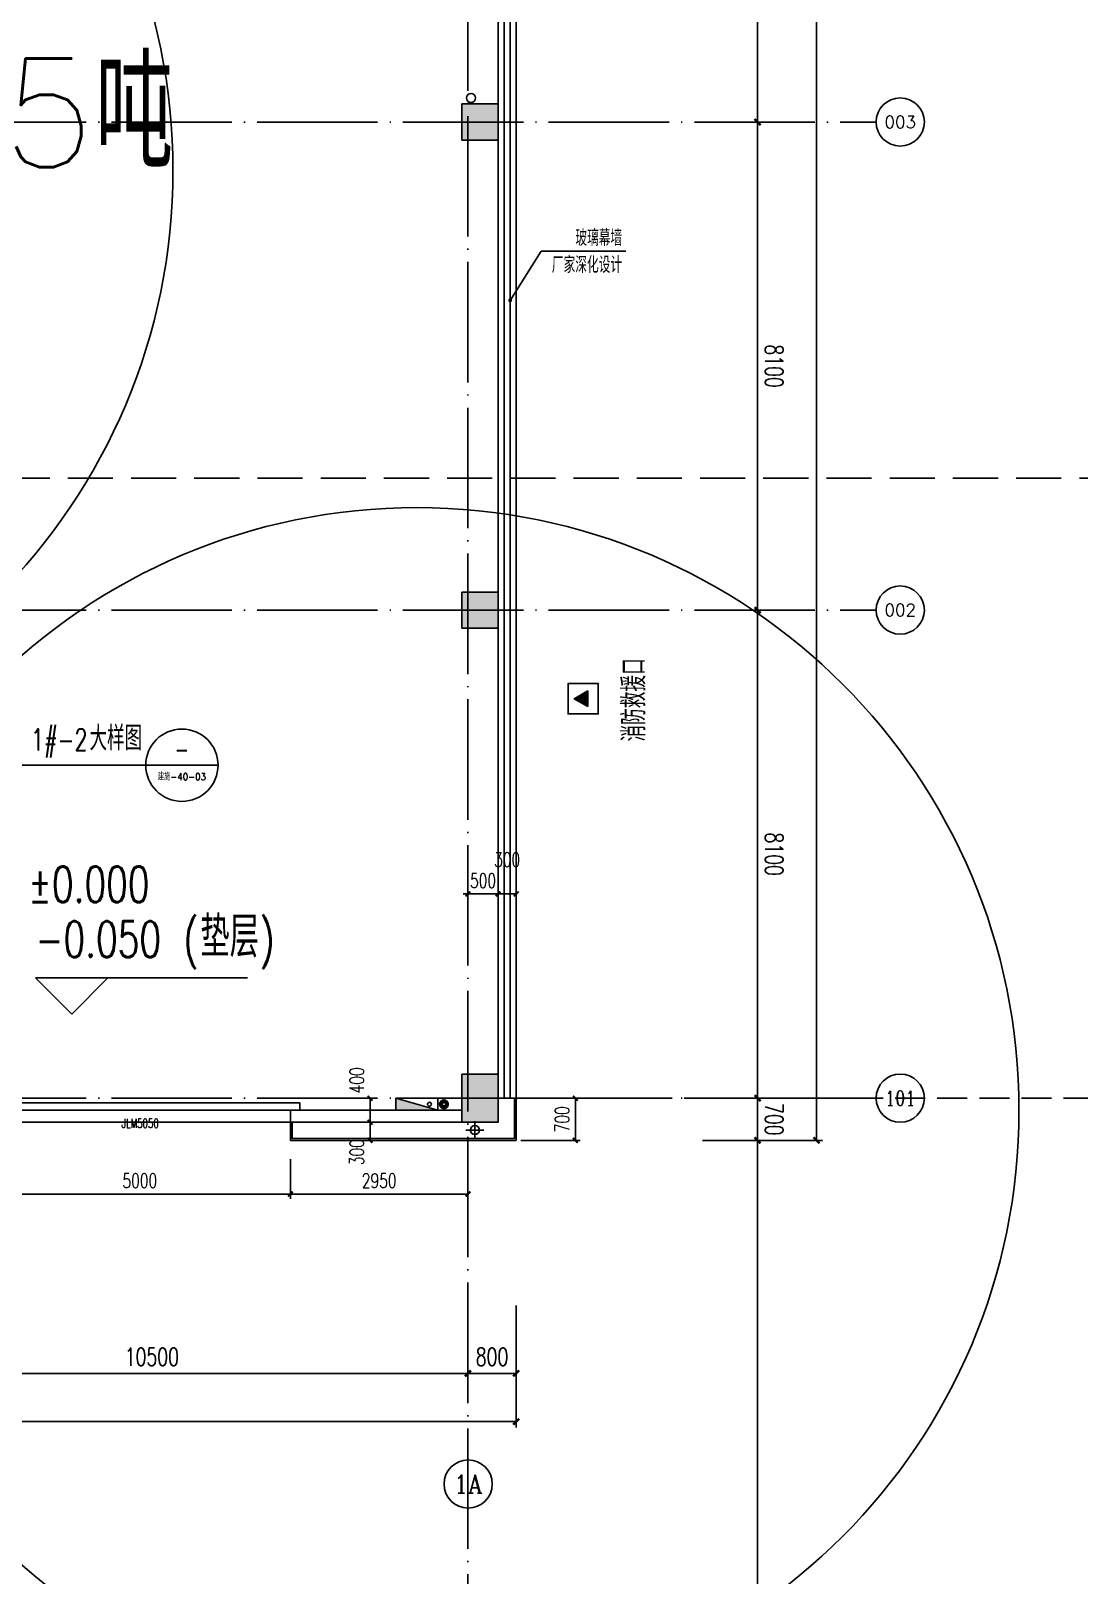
# Model space of a CAD drawing. Extents: x -1313754 to 847533, y 489853 to 941203.
# Drawn here: x -136114 to -118704, y 733905 to 759533 of the extents above; entities that cross this region are included whole.
import ezdxf
from ezdxf.enums import TextEntityAlignment as Align

# ---------------------------------------------------------------- set-up
doc = ezdxf.new("R2010")
doc.units = 0
doc.header["$LTSCALE"] = 1000
doc.header["$MEASUREMENT"] = 0
for name, pattern in [('10平面$0$DASH', [0.35, 0.25, -0.1]), ('DASH', [0.35, 0.25, -0.1]), ('DOTE', [2.42, 2, -0.2, 0.02, -0.2])]:
    doc.linetypes.add(name, pattern=pattern)
doc.layers.get('Defpoints').update_dxf_attribs({"color": 210})
for name, color, linetype in [('10平面$0$WINDOW', 4, 'Continuous'), ('10平面$0$WINDOW_TEXT', 7, 'Continuous'), ('99平面图例外参|99平面图例外参|99平面图例外参|A-STAIR', 150, 'Continuous'), ('A-AXIS-D', 1, 'Continuous'), ('A-AXIS-DOTE', 14, 'DOTE'), ('A-AXIS-DP', 126, 'Continuous'), ('A-AXIS-SYMB', 3, 'Continuous'), ('A-CURTAIN', 134, 'Continuous'), ('A-DRAIN', 142, 'Continuous'), ('A-LIN-V', 9, 'Continuous'), ('A-TEXT', 61, 'Continuous'), ('A-WINDOW', 140, 'Continuous'), ('AS-COLN', 6, 'Continuous'), ('AS-WALL', 40, 'Continuous'), ('AS-结构边线层', 200, 'Continuous'), ('CURTWALL', 4, 'Continuous'), ('DIM_SYMB', 3, 'Continuous'), ('PUB_HATCH', 8, 'Continuous'), ('PUB_TEXT', 7, 'Continuous'), ('RP-N2-01$0$$0$A-WIND-J', 1, 'Continuous'), ('RP-N2-01$0$A-WIND-J', 3, 'Continuous'), ('SB_ZF消火栓', 10, 'Continuous'), ('建-标高', 3, 'Continuous')]:
    doc.layers.add(name, color=color, linetype=linetype)
doc.layers.add('A-加建区域', color=47, linetype='Continuous', plot=False)
doc.layers.add('LG-ZF消防', color=1, linetype='Continuous', lineweight=60)
doc.styles.add('10平面$0$_TCH_WINDOW', font='SIMPLEX', dxfattribs={"height": 3.5, "bigfont": 'GBCBIG'})
doc.styles.add('_TCH_AXIS', font='COMPLEX', dxfattribs={"bigfont": 'GBCBIG'})
doc.styles.add('_TCH_DIM', font='SIMPLEX', dxfattribs={"bigfont": 'GBCBIG'})
doc.styles.add('_TCH_DIM_T3', font='SIMPLEX', dxfattribs={"width": 0.705882, "bigfont": 'GBCBIG'})
doc.styles.add('A-DIM_T3', font='SIMPLEX', dxfattribs={"width": 0.705882, "bigfont": 'GBCBIG'})
doc.styles.add('A-STANDARD', font='SIMPLEX', dxfattribs={"bigfont": 'GBCBIG'})
doc.dimstyles.new('_TCH_ARCH&&100', dxfattribs={"dimtxt": 297.5, "dimasz": 100, "dimexe": 100, "dimexo": 100, "dimgap": 126.25, "dimtad": 1, "dimdec": 0, "dimzin": 0, "dimdsep": 46, "dimtxsty": '_TCH_DIM_T3', "dimblk": 'ARCHTICK', "dimcen": 0.09, "dimclrt": 7, "dimazin": 2, "dimtfac": 1, "dimtdec": 0, "dimtix": 1, "dimtmove": 2, "dimatfit": 3, "dimfxl": 0, "dimtolj": 1, "dimtzin": 0, "dimarcsym": 0})
doc.dimstyles.new('_TCH_ARCH&&80', dxfattribs={"dimtxt": 238, "dimasz": 80, "dimexe": 80, "dimexo": 80, "dimgap": 101, "dimtad": 1, "dimdec": 0, "dimzin": 0, "dimdsep": 46, "dimtxsty": '_TCH_DIM_T3', "dimblk": 'ARCHTICK', "dimcen": 0.09, "dimclrt": 7, "dimazin": 2, "dimtfac": 1, "dimtdec": 0, "dimtix": 1, "dimtmove": 2, "dimatfit": 3, "dimfxl": 0, "dimtolj": 1, "dimtzin": 0, "dimarcsym": 0})
doc.dimstyles.new('A-DIM&&100', dxfattribs={"dimtxt": 297.5, "dimasz": 100, "dimexe": 100, "dimexo": 100, "dimgap": 126.25, "dimtad": 1, "dimdec": 0, "dimzin": 0, "dimdsep": 46, "dimtxsty": 'A-DIM_T3', "dimblk": 'ARCHTICK', "dimcen": 0.09, "dimclrt": 7, "dimazin": 2, "dimtfac": 1, "dimtdec": 0, "dimtix": 1, "dimtmove": 2, "dimatfit": 3, "dimfxl": 0, "dimtolj": 1, "dimtzin": 0, "dimarcsym": 0})

# ---------------------------------------------------------------- blocks, each defined once
blk = doc.blocks.new('_ArchTick')
at = {"color": 0, "linetype": 'ByBlock', "const_width": 0.4}
blk.add_lwpolyline([(-0.5, -0.5), (0.5, 0.5)], dxfattribs=at)
blk = doc.blocks.new('*D1313')
at = {"layer": 'A-AXIS-D', "color": 0, "lineweight": -2}
for p, q in [((95776, -38700), (96792, -38700)), ((96692, -38700), (96692, -46800)), ((95776, -46800), (96792, -46800))]:
    blk.add_line(p, q, dxfattribs=at)
at = {"layer": 'Defpoints', "color": 0}
for p in [(95676, -38700), (95676, -46800), (96692, -46800)]:
    blk.add_point(p, dxfattribs=at)
at = {"layer": 'A-AXIS-D', "color": 0, "lineweight": -2, "xscale": 100, "yscale": 100, "zscale": 100}
for p, rotation in [((96692, -38700), 90), ((96692, -46800), 270)]:
    blk.add_blockref('_ArchTick', p, dxfattribs=dict(at, rotation=rotation))
at = {"layer": 'A-AXIS-D', "color": 7, "insert": (96967, -42750), "char_height": 297.5, "attachment_point": 5, "rotation": 270, "style": 'A-DIM_T3'}
blk.add_mtext('\\A1;8100', dxfattribs=at)
blk = doc.blocks.new('*D1314')
at = {"layer": 'A-AXIS-D', "color": 0, "lineweight": -2}
for p, q in [((95776, -46800), (96792, -46800)), ((96692, -46800), (96692, -54900)), ((95776, -54900), (96792, -54900))]:
    blk.add_line(p, q, dxfattribs=at)
at = {"layer": 'Defpoints', "color": 0}
for p in [(95676, -46800), (95676, -54900), (96692, -54900)]:
    blk.add_point(p, dxfattribs=at)
at = {"layer": 'A-AXIS-D', "color": 0, "lineweight": -2, "xscale": 100, "yscale": 100, "zscale": 100}
for p, rotation in [((96692, -46800), 90), ((96692, -54900), 270)]:
    blk.add_blockref('_ArchTick', p, dxfattribs=dict(at, rotation=rotation))
at = {"layer": 'A-AXIS-D', "color": 7, "insert": (96967, -50850), "char_height": 297.5, "attachment_point": 5, "rotation": 270, "style": 'A-DIM_T3'}
blk.add_mtext('\\A1;8100', dxfattribs=at)
blk = doc.blocks.new('*D1315')
at = {"layer": 'A-AXIS-D', "color": 0, "lineweight": -2}
for p, q in [((95776, -54900), (96792, -54900)), ((96692, -54900), (96692, -63000)), ((95776, -63000), (96792, -63000))]:
    blk.add_line(p, q, dxfattribs=at)
at = {"layer": 'Defpoints', "color": 0}
for p in [(95676, -54900), (95676, -63000), (96692, -63000)]:
    blk.add_point(p, dxfattribs=at)
at = {"layer": 'A-AXIS-D', "color": 0, "lineweight": -2, "xscale": 100, "yscale": 100, "zscale": 100}
for p, rotation in [((96692, -54900), 90), ((96692, -63000), 270)]:
    blk.add_blockref('_ArchTick', p, dxfattribs=dict(at, rotation=rotation))
at = {"layer": 'A-AXIS-D', "color": 7, "insert": (96967, -58950), "char_height": 297.5, "attachment_point": 5, "rotation": 270, "style": 'A-DIM_T3'}
blk.add_mtext('\\A1;8100', dxfattribs=at)
blk = doc.blocks.new('*D1316')
at = {"layer": 'A-AXIS-D', "color": 0, "lineweight": -2}
for p, q in [((95776, -63000), (96792, -63000)), ((96692, -63000), (96692, -63700)), ((95776, -63700), (96792, -63700))]:
    blk.add_line(p, q, dxfattribs=at)
at = {"layer": 'Defpoints', "color": 0}
for p in [(95676, -63000), (95676, -63700), (96692, -63700)]:
    blk.add_point(p, dxfattribs=at)
at = {"layer": 'A-AXIS-D', "color": 0, "lineweight": -2, "xscale": 100, "yscale": 100, "zscale": 100}
for p, rotation in [((96692, -63000), 90), ((96692, -63700), 270)]:
    blk.add_blockref('_ArchTick', p, dxfattribs=dict(at, rotation=rotation))
at = {"layer": 'A-AXIS-D', "color": 7, "insert": (96967, -63350), "char_height": 297.5, "attachment_point": 5, "rotation": 270, "style": 'A-DIM_T3'}
blk.add_mtext('\\A1;700', dxfattribs=at)
blk = doc.blocks.new('*D1317')
at = {"layer": 'A-AXIS-D', "color": 0, "lineweight": -2}
for p, q in [((95776, -63700), (96792, -63700)), ((96692, -63700), (96692, -81600)), ((95776, -81600), (96792, -81600))]:
    blk.add_line(p, q, dxfattribs=at)
at = {"layer": 'Defpoints', "color": 0}
for p in [(95676, -63700), (95676, -81600), (96692, -81600)]:
    blk.add_point(p, dxfattribs=at)
at = {"layer": 'A-AXIS-D', "color": 0, "lineweight": -2, "xscale": 100, "yscale": 100, "zscale": 100}
for p, rotation in [((96692, -63700), 90), ((96692, -81600), 270)]:
    blk.add_blockref('_ArchTick', p, dxfattribs=dict(at, rotation=rotation))
at = {"layer": 'A-AXIS-D', "color": 7, "insert": (96967, -72650), "char_height": 297.5, "attachment_point": 5, "rotation": 270, "style": 'A-DIM_T3'}
blk.add_mtext('\\A1;17900', dxfattribs=at)
blk = doc.blocks.new('*D1367')
at = {"layer": 'A-AXIS-D', "color": 0, "lineweight": -2}
for p, q in [((95876, 27700), (97772, 27700)), ((97672, 27700), (97672, -63700)), ((95876, -63700), (97772, -63700))]:
    blk.add_line(p, q, dxfattribs=at)
at = {"layer": 'Defpoints', "color": 0}
for p in [(95776, 27700), (95776, -63700), (97672, -63700)]:
    blk.add_point(p, dxfattribs=at)
at = {"layer": 'A-AXIS-D', "color": 0, "lineweight": -2, "xscale": 100, "yscale": 100, "zscale": 100}
for p, rotation in [((97672, 27700), 90), ((97672, -63700), 270)]:
    blk.add_blockref('_ArchTick', p, dxfattribs=dict(at, rotation=rotation))
at = {"layer": 'A-AXIS-D', "color": 7, "insert": (97947, -18000), "char_height": 297.5, "attachment_point": 5, "rotation": 270, "style": '_TCH_DIM_T3'}
blk.add_mtext('\\A1;91400', dxfattribs=at)
blk = doc.blocks.new('*D1381')
at = {"layer": 'A-AXIS-D', "color": 0, "lineweight": -2}
for p, q in [((81382, -66440), (81382, -67667)), ((91882, -66440), (91882, -67667)), ((81382, -67567), (91882, -67567))]:
    blk.add_line(p, q, dxfattribs=at)
at = {"layer": 'Defpoints', "color": 0}
for p in [(81382, -66340), (91882, -66340), (91882, -67567)]:
    blk.add_point(p, dxfattribs=at)
at = {"layer": 'A-AXIS-D', "color": 0, "lineweight": -2, "xscale": 100, "yscale": 100, "zscale": 100, "rotation": 180}
blk.add_blockref('_ArchTick', (81382, -67567), dxfattribs=at)
at = {"layer": 'A-AXIS-D', "color": 0, "lineweight": -2, "xscale": 100, "yscale": 100, "zscale": 100}
blk.add_blockref('_ArchTick', (91882, -67567), dxfattribs=at)
at = {"layer": 'A-AXIS-D', "color": 7, "insert": (86632, -67292), "char_height": 297.5, "attachment_point": 5, "style": '_TCH_DIM_T3'}
blk.add_mtext('\\A1;10500', dxfattribs=at)
blk = doc.blocks.new('*D1382')
at = {"layer": 'A-AXIS-D', "color": 0, "lineweight": -2}
for p, q in [((91882, -66440), (91882, -67667)), ((92682, -66440), (92682, -67667)), ((91882, -67567), (92682, -67567))]:
    blk.add_line(p, q, dxfattribs=at)
at = {"layer": 'Defpoints', "color": 0}
for p in [(91882, -66340), (92682, -66340), (92682, -67567)]:
    blk.add_point(p, dxfattribs=at)
at = {"layer": 'A-AXIS-D', "color": 0, "lineweight": -2, "xscale": 100, "yscale": 100, "zscale": 100, "rotation": 180}
blk.add_blockref('_ArchTick', (91882, -67567), dxfattribs=at)
at = {"layer": 'A-AXIS-D', "color": 0, "lineweight": -2, "xscale": 100, "yscale": 100, "zscale": 100}
blk.add_blockref('_ArchTick', (92682, -67567), dxfattribs=at)
at = {"layer": 'A-AXIS-D', "color": 7, "insert": (92282, -67292), "char_height": 297.5, "attachment_point": 5, "style": '_TCH_DIM_T3'}
blk.add_mtext('\\A1;800', dxfattribs=at)
blk = doc.blocks.new('*D1383')
at = {"layer": 'A-AXIS-D', "color": 0, "lineweight": -2}
for p, q in [((-33818, -66540), (-33818, -68467)), ((92682, -66540), (92682, -68467)), ((-33818, -68367), (92682, -68367))]:
    blk.add_line(p, q, dxfattribs=at)
at = {"layer": 'Defpoints', "color": 0}
for p in [(-33818, -66440), (92682, -66440), (92682, -68367)]:
    blk.add_point(p, dxfattribs=at)
at = {"layer": 'A-AXIS-D', "color": 0, "lineweight": -2, "xscale": 100, "yscale": 100, "zscale": 100, "rotation": 180}
blk.add_blockref('_ArchTick', (-33818, -68367), dxfattribs=at)
at = {"layer": 'A-AXIS-D', "color": 0, "lineweight": -2, "xscale": 100, "yscale": 100, "zscale": 100}
blk.add_blockref('_ArchTick', (92682, -68367), dxfattribs=at)
at = {"layer": 'A-AXIS-D', "color": 7, "insert": (29432, -68092), "char_height": 297.5, "attachment_point": 5, "style": '_TCH_DIM_T3'}
blk.add_mtext('\\A1;126500', dxfattribs=at)
blk = doc.blocks.new('G$CDACC18E1')
at = {"color": 2, "style": 'A-STANDARD'}
blk.add_text('5吨', height=1800, dxfattribs=at).set_placement((-1467, -717))
blk = doc.blocks.new('43243')
at = {"layer": 'AS-结构边线层'}
blk.add_lwpolyline([(-143954, 832220), (-143954, 741420), (-143154, 741420), (-143154, 741720), (-140454, 741720), (-140454, 741420), (-128354, 741420), (-128354, 741420), (-128354, 741820), (-128054, 741820), (-128054, 774220), (-128354, 774220), (-128354, 774520), (-131054, 774520), (-131054, 782920), (-128354, 782920), (-128354, 783220), (-128054, 783220), (-128054, 818320)], dxfattribs=at)
blk = doc.blocks.new('RP-N2-01$0$$0$xfjy')
at = {"layer": 'RP-N2-01$0$$0$A-WIND-J'}
h = blk.add_hatch(color=256, dxfattribs=at)
h.dxf.hatch_style = 1
h.paths.add_polyline_path([(1141876, -26214), (1142135, -26214), (1142005, -25989)])
at = {"layer": 'RP-N2-01$0$$0$A-WIND-J', "const_width": 25}
blk.add_lwpolyline([(1141755, -25889), (1141755, -26389), (1142255, -26389), (1142255, -25889)], close=True, dxfattribs=at)
at = {"layer": 'RP-N2-01$0$$0$A-WIND-J'}
for points in [[(1141755, -26389), (1142255, -26389), (1142255, -25889), (1141755, -25889)], [(1141876, -26214), (1142135, -26214), (1142005, -25989)]]:
    blk.add_lwpolyline(points, close=True, dxfattribs=at)
blk = doc.blocks.new('RP-N2-01$0$xfjy')
at = {"layer": 'RP-N2-01$0$$0$A-WIND-J'}
blk.add_blockref('RP-N2-01$0$$0$xfjy', (0, 0), dxfattribs=at)
blk = doc.blocks.new('1232')
at = {"layer": 'RP-N2-01$0$A-WIND-J', "rotation": 90}
blk.add_blockref('RP-N2-01$0$xfjy', (-153079, -393555, 0), dxfattribs=at)
at = {"layer": 'A-TEXT', "style": '_TCH_DIM'}
blk.add_text('消防救援口', height=384.1, rotation=90, dxfattribs=at).set_placement((-125907, 747739, 0))
blk = doc.blocks.new('3132')
at = {"layer": 'A-AXIS-SYMB'}
for p in [(-137781, 747346), (-133005, 747346)]:
    blk.add_line(p, (-134205, 747346), dxfattribs=at)
blk.add_circle((-133605, 747346), 600, dxfattribs=at)
at = {"layer": 'PUB_TEXT', "style": '_TCH_DIM', "width": 0.705882}
blk.add_text('1#-2', height=357, dxfattribs=at).set_placement((-136112, 747591))
at = {"layer": 'PUB_TEXT', "style": '_TCH_DIM'}
blk.add_text('大样图', height=405.1, dxfattribs=at).set_placement((-135140, 747591))
for s, height, width, p, p2 in [('-', 365, 0.777778, (-133727, 747434), (-133484, 747434)), ('建施-40-03', 114.3, 0.947735, (-134006, 747098), (-133205, 747098))]:
    blk.add_text(s, height=height, dxfattribs=dict(at, width=width)).set_placement(p, p2, align=Align.FIT)
blk = doc.blocks.new('A$C5D961328')
at = {"layer": 'SB_ZF消火栓'}
blk.add_hatch(color=256, dxfattribs=at).paths.add_polyline_path([(0, 40), (700, 40), (700, 240)])
at = {"layer": 'A-LIN-V', "ltscale": 500}
blk.add_circle((350, 40), 10001, dxfattribs=at)
at = {"layer": 'SB_ZF消火栓'}
for p, q in [((700, 240), (0, 240)), ((0, 240), (0, 40)), ((700, 240), (0, 40)), ((0, 40), (700, 40)), ((700, 240), (700, 40))]:
    blk.add_line(p, q, dxfattribs=at)
at = {"layer": 'SB_ZF消火栓', "color": 1}
blk.add_circle((140, 140), 32.5, dxfattribs=at)
blk = doc.blocks.new('43242343')
at = {"layer": 'LG-ZF消防', "linetype": 'Continuous'}
blk.add_circle((-129254, 741720), 50, dxfattribs=at)
blk = doc.blocks.new('234243242332')
at = {"layer": 'LG-ZF消防', "linetype": 'Continuous'}
blk.add_blockref('43242343', (0, 0), dxfattribs=at)
at = {"layer": 'SB_ZF消火栓', "xscale": -1, "rotation": 89.99999999999997}
blk.add_blockref('A$C5D961328', (-143914, 768420), dxfattribs=at)
at = {"layer": 'SB_ZF消火栓', "rotation": 270}
blk.add_blockref('A$C5D961328', (-143794, 757568), dxfattribs=at)
at = {"layer": 'SB_ZF消火栓', "xscale": -1}
blk.add_blockref('A$C5D961328', (-129354, 741580), dxfattribs=at)
blk = doc.blocks.new('A$C78062F8E')
at = {"layer": 'A-DRAIN'}
for points in [[(0, 0), (-109, 0)], [(0, 0), (0, 109)], [(0, 0), (109, 0)], [(0, 0), (0, -109)]]:
    blk.add_lwpolyline(points, dxfattribs=at)
blk.add_circle((0, 0), 55, dxfattribs=at)
blk = doc.blocks.new('3213121')
at = {"layer": 'A-DRAIN', "color": 3}
blk.add_circle((371196, 758420), 75, dxfattribs=at)
at = {"layer": '99平面图例外参|99平面图例外参|99平面图例外参|A-STAIR', "xscale": 1.363636363636364, "yscale": 1.363636363636364, "zscale": 1.363636363636364}
blk.add_blockref('A$C78062F8E', (371260, 741290), dxfattribs=at)
blk = doc.blocks.new('w4324323333')
at = {"layer": 'AS-COLN'}
for p, q in [((-128354, 758320), (-128954, 758320)), ((-128954, 758320), (-128954, 757720)), ((-128354, 757720), (-128354, 758320)), ((-128954, 757720), (-128354, 757720)), ((-128354, 750220), (-128954, 750220)), ((-128954, 750220), (-128954, 749620)), ((-128354, 749620), (-128354, 750220)), ((-128954, 749620), (-128354, 749620)), ((-128354, 742220), (-128954, 742220)), ((-128954, 742220), (-128954, 741420)), ((-128354, 741420), (-128354, 742220)), ((-128954, 741420), (-128354, 741420))]:
    blk.add_line(p, q, dxfattribs=at)
blk = doc.blocks.new('*D873')
at = {"layer": 'A-AXIS-DP', "color": 0, "lineweight": -2}
for p, q in [((-128854, 744680), (-128854, 745290)), ((-128354, 744680), (-128354, 745290)), ((-128854, 745210), (-128934, 745210)), ((-128854, 745210), (-128354, 745210)), ((-128354, 745210), (-128274, 745210))]:
    blk.add_line(p, q, dxfattribs=at)
at = {"layer": 'Defpoints', "color": 0}
for p in [(-128354, 745210), (-128854, 744600), (-128354, 744600)]:
    blk.add_point(p, dxfattribs=at)
at = {"layer": 'A-AXIS-DP', "color": 0, "lineweight": -2, "xscale": 80, "yscale": 80, "zscale": 80}
blk.add_blockref('_ArchTick', (-128854, 745210), dxfattribs=at)
at = {"layer": 'A-AXIS-DP', "color": 0, "lineweight": -2, "xscale": 80, "yscale": 80, "zscale": 80, "rotation": 180}
blk.add_blockref('_ArchTick', (-128354, 745210), dxfattribs=at)
at = {"layer": 'A-AXIS-DP', "color": 7, "insert": (-128604, 745430), "char_height": 238, "attachment_point": 5, "style": '_TCH_DIM_T3'}
blk.add_mtext('\\A1;500', dxfattribs=at)
blk = doc.blocks.new('*D874')
at = {"layer": 'A-AXIS-DP', "color": 0, "lineweight": -2}
for p, q in [((-128354, 744680), (-128354, 745290)), ((-128054, 744680), (-128054, 745290)), ((-128354, 745210), (-128054, 745210))]:
    blk.add_line(p, q, dxfattribs=at)
at = {"layer": 'Defpoints', "color": 0}
for p in [(-128054, 745210), (-128354, 744600), (-128054, 744600)]:
    blk.add_point(p, dxfattribs=at)
at = {"layer": 'A-AXIS-DP', "color": 0, "lineweight": -2, "xscale": 80, "yscale": 80, "zscale": 80, "rotation": 180}
blk.add_blockref('_ArchTick', (-128354, 745210), dxfattribs=at)
at = {"layer": 'A-AXIS-DP', "color": 0, "lineweight": -2, "xscale": 80, "yscale": 80, "zscale": 80}
blk.add_blockref('_ArchTick', (-128054, 745210), dxfattribs=at)
at = {"layer": 'A-AXIS-DP', "color": 7, "insert": (-128204, 745780), "char_height": 238, "attachment_point": 5, "style": '_TCH_DIM_T3'}
blk.add_mtext('\\A1;300', dxfattribs=at)
blk = doc.blocks.new('*D875')
at = {"layer": 'A-AXIS-DP', "color": 0, "lineweight": -2}
for p, q in [((-131040, 741420), (-130400, 741420)), ((-130480, 741120), (-130480, 741420)), ((-131040, 741120), (-130400, 741120))]:
    blk.add_line(p, q, dxfattribs=at)
at = {"layer": 'Defpoints', "color": 0}
for p in [(-131120, 741420), (-130480, 741420), (-131120, 741120)]:
    blk.add_point(p, dxfattribs=at)
at = {"layer": 'A-AXIS-DP', "color": 0, "lineweight": -2, "xscale": 80, "yscale": 80, "zscale": 80}
for p, rotation in [((-130480, 741420), 90), ((-130480, 741120), 270)]:
    blk.add_blockref('_ArchTick', p, dxfattribs=dict(at, rotation=rotation))
at = {"layer": 'A-AXIS-DP', "color": 7, "insert": (-130700, 740924), "char_height": 238, "attachment_point": 5, "rotation": 90, "style": '_TCH_DIM_T3'}
blk.add_mtext('\\A1;300', dxfattribs=at)
blk = doc.blocks.new('*D876')
at = {"layer": 'A-AXIS-DP', "color": 0, "lineweight": -2}
for p, q in [((-131040, 741820), (-130400, 741820)), ((-130480, 741420), (-130480, 741820)), ((-131040, 741420), (-130400, 741420))]:
    blk.add_line(p, q, dxfattribs=at)
at = {"layer": 'Defpoints', "color": 0}
for p in [(-131120, 741820), (-130480, 741820), (-131120, 741420)]:
    blk.add_point(p, dxfattribs=at)
at = {"layer": 'A-AXIS-DP', "color": 0, "lineweight": -2, "xscale": 80, "yscale": 80, "zscale": 80}
for p, rotation in [((-130480, 741820), 90), ((-130480, 741420), 270)]:
    blk.add_blockref('_ArchTick', p, dxfattribs=dict(at, rotation=rotation))
at = {"layer": 'A-AXIS-DP', "color": 7, "insert": (-130700, 742116), "char_height": 238, "attachment_point": 5, "rotation": 90, "style": '_TCH_DIM_T3'}
blk.add_mtext('\\A1;400', dxfattribs=at)
blk = doc.blocks.new('*D1086')
at = {"layer": 'A-AXIS-DP', "color": 0, "lineweight": -2}
for p, q in [((-127974, 741820), (-126990, 741820)), ((-127070, 741120), (-127070, 741820)), ((-127974, 741120), (-126990, 741120))]:
    blk.add_line(p, q, dxfattribs=at)
at = {"layer": 'Defpoints', "color": 0}
for p in [(-128054, 741820), (-127070, 741820), (-128054, 741120)]:
    blk.add_point(p, dxfattribs=at)
at = {"layer": 'A-AXIS-DP', "color": 0, "lineweight": -2, "xscale": 80, "yscale": 80, "zscale": 80}
for p, rotation in [((-127070, 741820), 90), ((-127070, 741120), 270)]:
    blk.add_blockref('_ArchTick', p, dxfattribs=dict(at, rotation=rotation))
at = {"layer": 'A-AXIS-DP', "color": 7, "insert": (-127290, 741470), "char_height": 238, "attachment_point": 5, "rotation": 90, "style": '_TCH_DIM_T3'}
blk.add_mtext('\\A1;700', dxfattribs=at)
blk = doc.blocks.new('*D1137')
at = {"layer": 'A-AXIS-DP', "color": 0, "lineweight": -2}
for p, q in [((-136804, 740810), (-136804, 740150)), ((-131804, 740810), (-131804, 740150)), ((-136804, 740230), (-131804, 740230))]:
    blk.add_line(p, q, dxfattribs=at)
at = {"layer": 'Defpoints', "color": 0}
for p in [(-136804, 740890), (-131804, 740890), (-131804, 740230)]:
    blk.add_point(p, dxfattribs=at)
at = {"layer": 'A-AXIS-DP', "color": 0, "lineweight": -2, "xscale": 80, "yscale": 80, "zscale": 80, "rotation": 180}
blk.add_blockref('_ArchTick', (-136804, 740230), dxfattribs=at)
at = {"layer": 'A-AXIS-DP', "color": 0, "lineweight": -2, "xscale": 80, "yscale": 80, "zscale": 80}
blk.add_blockref('_ArchTick', (-131804, 740230), dxfattribs=at)
at = {"layer": 'A-AXIS-DP', "color": 7, "insert": (-134304, 740450), "char_height": 238, "attachment_point": 5, "style": '_TCH_DIM_T3'}
blk.add_mtext('\\A1;5000', dxfattribs=at)
blk = doc.blocks.new('*D1138')
at = {"layer": 'A-AXIS-DP', "color": 0, "lineweight": -2}
for p, q in [((-131804, 740810), (-131804, 740150)), ((-128854, 740810), (-128854, 740150)), ((-131804, 740230), (-128854, 740230))]:
    blk.add_line(p, q, dxfattribs=at)
at = {"layer": 'Defpoints', "color": 0}
for p in [(-131804, 740890), (-128854, 740890), (-128854, 740230)]:
    blk.add_point(p, dxfattribs=at)
at = {"layer": 'A-AXIS-DP', "color": 0, "lineweight": -2, "xscale": 80, "yscale": 80, "zscale": 80, "rotation": 180}
blk.add_blockref('_ArchTick', (-131804, 740230), dxfattribs=at)
at = {"layer": 'A-AXIS-DP', "color": 0, "lineweight": -2, "xscale": 80, "yscale": 80, "zscale": 80}
blk.add_blockref('_ArchTick', (-128854, 740230), dxfattribs=at)
at = {"layer": 'A-AXIS-DP', "color": 7, "insert": (-130329, 740450), "char_height": 238, "attachment_point": 5, "style": '_TCH_DIM_T3'}
blk.add_mtext('\\A1;2950', dxfattribs=at)
blk = doc.blocks.new('10平面$0$$DorLib2D$00000126')
at = {"color": 0, "linetype": 'Continuous'}
for p, q in [((-0.532, 0.5), (-0.532, 0.9)), ((0.532, 0.9), (0.532, 0.5))]:
    blk.add_line(p, q, dxfattribs=at)
at = {"color": 0, "linetype": '10平面$0$DASH'}
for p, q in [((-0.532, 0.9), (0.532, 0.9)), ((-0.532, 0.5), (0.532, 0.5))]:
    blk.add_line(p, q, dxfattribs=at)
blk = doc.blocks.new('dote')
at = {"layer": 'A-AXIS-D'}
for centre in [(99061.5, -46798.9), (99061.5, -54898.9), (99061.5, -62998.9), (91885.5, -69403)]:
    blk.add_circle(centre, 400, dxfattribs=at)
at = {"layer": 'A-AXIS-DOTE'}
for p, q in [((91882.2, -264080), (91882.2, 36662.3)), ((76282.2, -46800), (98661.5, -46800)), ((76282.2, -54900), (98661.5, -54900)), ((76282.2, -63000), (98661.5, -63000))]:
    blk.add_line(p, q, dxfattribs=at)
at = {"layer": 'DIM_SYMB', "linetype": 'DASH', "ltscale": 3}
blk.add_lwpolyline([(-42863.6, -52710.9), (162136.4, -52710.9)], dxfattribs=at)
at = {"layer": 'PUB_TEXT', "style": '_TCH_AXIS'}
for s, height, p, p2 in [('003', 202.97, (98800.5, -46900.4), (99322.4, -46900.4)), ('002', 202.97, (98800.5, -55000.4), (99322.4, -55000.4)), ('101', 241.21, (98808.8, -63119.5), (99314.2, -63119.5)), ('1A', 300.65, (91649.3, -69553.3), (92121.7, -69553.3))]:
    blk.add_text(s, height=height, dxfattribs=at).set_placement(p, p2, align=Align.FIT)
at = {"layer": 'A-AXIS-D'}
for base, p1, p2, dimstyle, picture, middle in [((97671.9, -63700), (95776.4, 27700), (95776.4, -63700), '_TCH_ARCH&&100', '*D1367', (97946.9, -18000)), ((96692.2, -46800), (95676.4, -38700), (95676.4, -46800), 'A-DIM&&100', '*D1313', (96967.2, -42750)), ((96692.2, -54900), (95676.4, -46800), (95676.4, -54900), 'A-DIM&&100', '*D1314', (96967.2, -50850)), ((96692.2, -63000), (95676.4, -54900), (95676.4, -63000), 'A-DIM&&100', '*D1315', (96967.2, -58950)), ((96692.2, -63700), (95676.4, -63000), (95676.4, -63700), 'A-DIM&&100', '*D1316', (96967.2, -63350)), ((96692.2, -81600), (95676.4, -63700), (95676.4, -81600), 'A-DIM&&100', '*D1317', (96967.2, -72650))]:
    dim = blk.add_linear_dim(base=base, p1=p1, p2=p2, angle=270, dimstyle=dimstyle, override={"dimgap": 0}, dxfattribs=at)
    dim.commit()
    dim.dimension.update_dxf_attribs({"geometry": picture, "text_midpoint": middle, "dimtype": 161, "text_rotation": 270})
for base, p1, p2, picture, middle in [((91882.2, -67566.7), (81382.2, -66340), (91882.2, -66340), '*D1381', (86632.2, -67291.7)), ((92682.2, -67566.7), (91882.2, -66340), (92682.2, -66340), '*D1382', (92282.2, -67291.7)), ((92682.2, -68366.7), (-33817.8, -66440), (92682.2, -66440), '*D1383', (29432.2, -68091.7))]:
    dim = blk.add_linear_dim(base=base, p1=p1, p2=p2, angle=0, dimstyle='_TCH_ARCH&&100', override={"dimgap": 0}, dxfattribs=at)
    dim.commit()
    dim.dimension.update_dxf_attribs({"geometry": picture, "text_midpoint": middle, "dimtype": 161})

msp = doc.modelspace()

# ---------------------------------------------------------------- hatches: boundary and pattern name
at = {"layer": 'PUB_HATCH'}
for points in [[(-128954.2, 757720), (-128354.2, 757720), (-128354.2, 758320), (-128954.2, 758320)], [(-128954.2, 749620), (-128354.2, 749620), (-128354.2, 750220), (-128954.2, 750220)], [(-128354.2, 741420), (-128354.2, 742220), (-128954.2, 742220), (-128954.2, 741420)]]:
    msp.add_hatch(color=256, dxfattribs=at).paths.add_polyline_path(points)

# ---------------------------------------------------------------- linework, layer by layer
at = {"linetype": 'DASH', "ltscale": 2}
msp.add_lwpolyline([(-128061.3, 741820), (-84100, 741820)], dxfattribs=at)
at = {"layer": 'A-AXIS-SYMB'}
for p, q in [((-128154.2, 755060), (-127640, 755880)), ((-127640, 755880), (-126230, 755880))]:
    msp.add_line(p, q, dxfattribs=at)
at = {"layer": 'A-AXIS-SYMB', "const_width": 32}
msp.add_lwpolyline([(-128162.7, 755046.4, 1), (-128145.7, 755073.6, 1)], format="xyb", close=True, dxfattribs=at)
at = {"layer": 'A-CURTAIN'}
for points in [[(-131804.2, 741420), (-131804.2, 741120), (-128054.2, 741120), (-128054.2, 741820)], [(-131774.2, 741420), (-131774.2, 741150), (-128084.2, 741150), (-128084.2, 741820)]]:
    msp.add_lwpolyline(points, dxfattribs=at)
at = {"layer": 'AS-WALL'}
for p, q in [((-131804.2, 741620), (-128954.2, 741620)), ((-131804.2, 741620), (-131804.2, 741420)), ((-128954.2, 741620), (-128954.2, 741420)), ((-131804.2, 741420), (-128954.2, 741420))]:
    msp.add_line(p, q, dxfattribs=at)
at = {"layer": 'CURTWALL'}
for p, q in [((-128354.2, 774220), (-128354.2, 741820)), ((-128254.2, 774220), (-128254.2, 741820)), ((-128154.2, 774220), (-128154.2, 741820)), ((-128054.2, 774220), (-128054.2, 741820)), ((-128054.2, 741820), (-128354.2, 741820))]:
    msp.add_line(p, q, dxfattribs=at)
at = {"layer": '建-标高'}
for p, q in [((-135435.6, 743215.8), (-136035.6, 743815.8)), ((-136035.6, 743815.8), (-132515.6, 743815.8)), ((-135435.6, 743215.8), (-134835.6, 743815.8))]:
    msp.add_line(p, q, dxfattribs=at)

# ---------------------------------------------------------------- block references
for name, p in [('1232', (0, 0)), ('G$CDACC18E1', (-135120, 757990))]:
    msp.add_blockref(name, p)
at = {"layer": '10平面$0$WINDOW'}
ref = msp.add_blockref('10平面$0$$DorLib2D$00000126', (-134304.2, 741472.2), dxfattribs=dict(at, xscale=5000, yscale=-300, zscale=300, rotation=180.0000000000008))
ref.add_attrib('A', 'JLM5050', (-134605.4, 741327.8), dxfattribs={"layer": '10平面$0$WINDOW_TEXT', "ltscale": 500, "height": 148.75, "style": '10平面$0$_TCH_WINDOW', "width": 0.705882})
at = {"layer": 'A-AXIS-DP'}
msp.add_blockref('3132', (0, 0), dxfattribs=at)
at = {"layer": 'A-WINDOW'}
msp.add_blockref('43243', (0, 0), dxfattribs=at)
at = {"layer": 'A-加建区域'}
msp.add_blockref('3213121', (-500000, 0), dxfattribs=at)
at = {"layer": 'AS-COLN'}
msp.add_blockref('w4324323333', (0, 0), dxfattribs=at)
at = {"layer": 'AS-WALL'}
msp.add_blockref('dote', (-220736.4, 804820), dxfattribs=at)
at = {"layer": 'SB_ZF消火栓', "linetype": 'Continuous'}
msp.add_blockref('234243242332', (0, 0), dxfattribs=at)

# ---------------------------------------------------------------- texts
at = {"layer": 'PUB_TEXT'}
for s, height, style, p in [('玻璃幕墙', 270.07, '_TCH_DIM', (-127070.6, 755964)), ('厂家深化设计', 270.07, '_TCH_DIM', (-127460.8, 755516)), ('垫层', 675.18, 'A-STANDARD', (-133299.2, 744160.8))]:
    msp.add_text(s, height=height, dxfattribs=dict(at, style=style)).set_placement(p)
at = {"layer": 'PUB_TEXT', "style": 'A-STANDARD', "width": 0.705882}
for s, p in [('%%P0.000', (-136159.2, 745070.8)), ('-0.050', (-136039.2, 744160.8)), ('(', (-133579.2, 744160.8)), (')', (-132316.2, 744160.8))]:
    msp.add_text(s, height=595, dxfattribs=at).set_placement(p)

# ---------------------------------------------------------------- dimensions: what is measured, and where the dimension line sits
at = {"layer": 'A-AXIS-DP'}
for base, p1, p2, angle, picture, middle in [((-128054.2, 745210), (-128354.2, 744600), (-128054.2, 744600), 360, '*D874', (-128204.2, 745780)), ((-130480, 741820), (-131120, 741420), (-131120, 741820), 90, '*D876', (-130700, 742116)), ((-130480, 741420), (-131120, 741120), (-131120, 741420), 90, '*D875', (-130700, 740924))]:
    dim = msp.add_linear_dim(base=base, p1=p1, p2=p2, angle=angle, dimstyle='_TCH_ARCH&&80', dxfattribs=at)
    dim.commit()
    dim.dimension.update_dxf_attribs({"geometry": picture, "text_midpoint": middle, "dimtype": 129})
for p1, p2, distance, picture, middle in [((-128854.2, 744600), (-128354.2, 744600), 610, '*D873', (-128604.2, 745430)), ((-128054.2, 741120), (-128054.2, 741820), -984.2, '*D1086', (-127290, 741470)), ((-136804.2, 740890), (-131804.2, 740890), -660, '*D1137', (-134304.2, 740450)), ((-131804.2, 740890), (-128854.2, 740890), -660, '*D1138', (-130329.2, 740450))]:
    dim = msp.add_aligned_dim(p1=p1, p2=p2, distance=distance, dimstyle='_TCH_ARCH&&80', dxfattribs=at)
    dim.commit()
    dim.dimension.update_dxf_attribs({"geometry": picture, "text_midpoint": middle})

doc.saveas('drawing.dxf')
